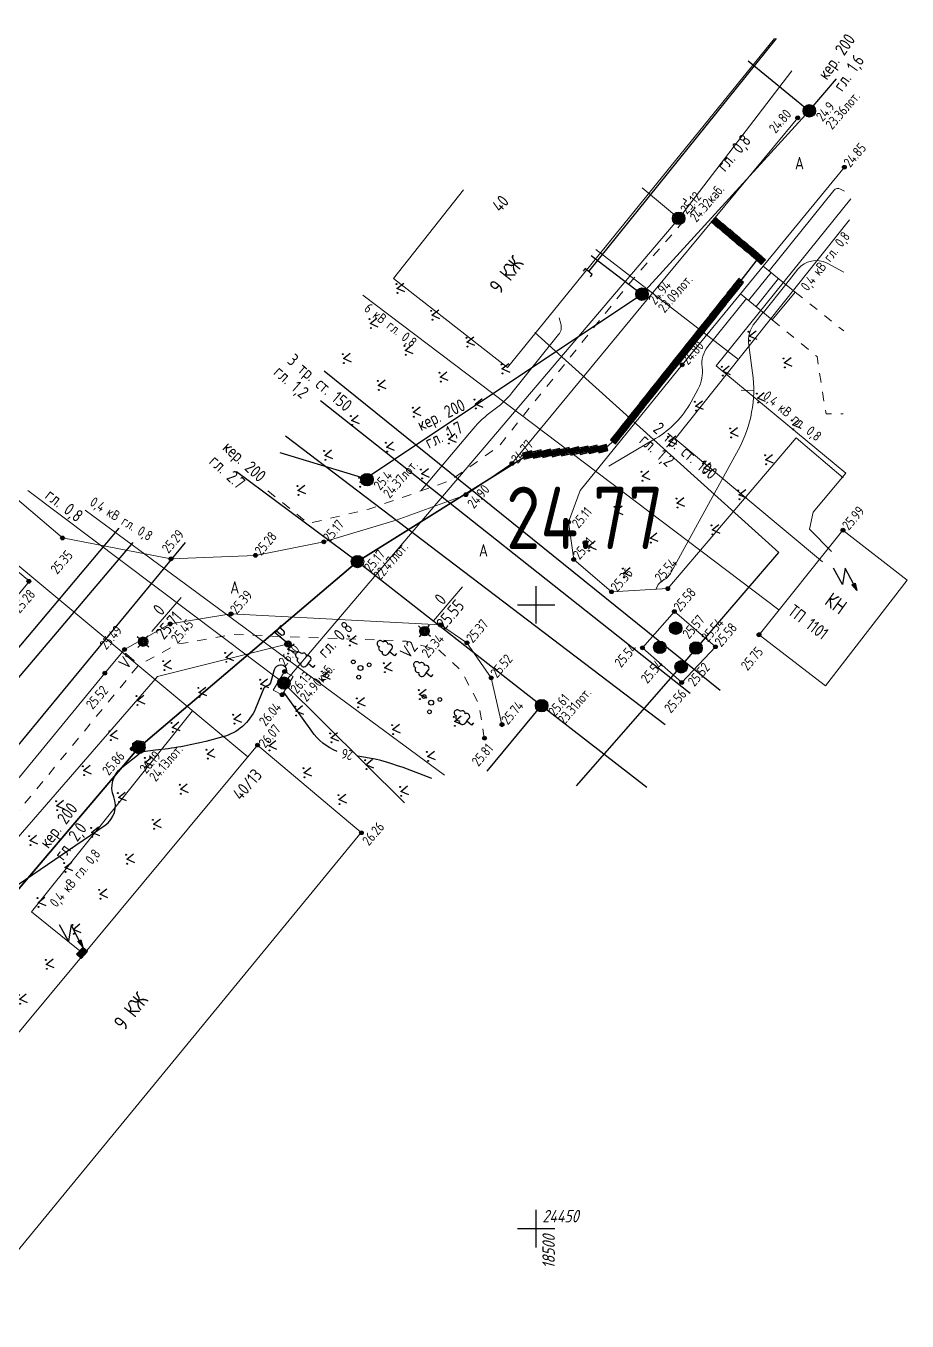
# Model space of a CAD drawing. Header units: metres. Extents: x 2491 to 4153, y 1142 to 2058.
# Drawn here: x 3051.1 to 3121.8, y 1448.8 to 1552.7 of the extents above; entities that cross this region are included whole.
import ezdxf
from ezdxf.enums import TextEntityAlignment as Align

# ---------------------------------------------------------------- set-up
doc = ezdxf.new("R2010")
doc.units = ezdxf.units.M
doc.linetypes.add('g5_01_5x1_5', pattern=[1.5, 0.75, -0.75])
for name, color, linetype, transparency in [('01_Геодезические пункты', 7, 'Continuous', 0.6), ('02_Сетка', 7, 'Continuous', 0.6), ('03_Здания и строения', 7, 'Continuous', 0.6), ('06_Инженерно-технические сооружения', 7, 'Continuous', 0.6), ('07_Объекты электропередачи', 7, 'Continuous', 0.6), ('10_Границы покрытий и угодий', 7, 'Continuous', 0.6), ('13_Растительность', 7, 'Continuous', 0.6), ('19_Горизонтали', 7, 'Continuous', 0.6), ('30_Канализация', 7, 'Continuous', 0.6), ('31_Водопровод', 7, 'Continuous', 0.6), ('32_Теплосеть', 7, 'Continuous', 0.6), ('33_Газопровод', 7, 'Continuous', 0.6), ('35_Телефон', 7, 'Continuous', 0.6), ('37_Кабель низкого напряжения', 7, 'Continuous', 0.6), ('38_Кабели высокого напряжения', 7, 'Continuous', 0.6), ('44_Крышки колодцев', 7, 'Continuous', 0.6), ('61_Отметки высоты поверхности', 7, 'Continuous', 0.6)]:
    doc.layers.add(name, color=color, linetype=linetype, transparency=transparency)
doc.layers.add('Сетка', color=7, linetype='Continuous')
doc.styles.add('LIKE11', font='GOST_0.TTF')
doc.styles.add('LIKE14', font='GOST_0.TTF')
doc.styles.add('LIKE17', font='GOST_0.TTF')
doc.styles.add('LIKE32', font='GOST_0.TTF')
doc.styles.add('LIKE36', font='GOST_0.TTF')
doc.styles.add('Line_GUGK', font='GOST_0.TTF')
doc.styles.add('pragmai.shx', font='GOST_0.TTF')
doc.styles.get("Standard").update_dxf_attribs({"font": 'GOST_0.TTF'})
doc.linetypes.add('g5_119_1', pattern='A,4,-1,[31,GUGK_2005.shx,S=0.1,R=0,X=0,Y=0],0.35,[31,GUGK_2005.shx,S=0.08,R=0,X=0,Y=0],3.3,[31,GUGK_2005.shx,S=0.08,R=180,X=0,Y=0],0.35,[31,GUGK_2005.shx,S=0.1,R=180,X=0,Y=0],-1', length=10)
doc.linetypes.add('g5_119_3', pattern='A,4,-1,[31,GUGK_2005.shx,S=0.1,R=0,X=0,Y=0],4,[31,GUGK_2005.shx,S=0.1,R=180,X=0,Y=0],-1', length=10)
doc.linetypes.add('g5_121_g', pattern='A,4,-0.4,["Г",Line_GUGK,S=1,R=0,X=0,Y=-0.5],-1.2,12', length=17.6)
doc.linetypes.add('g5_121_kl', pattern='A,4,-0.4,["Кл",Line_GUGK,S=1,R=0,X=0,Y=-0.5],-2.2,12', length=18.6)
doc.linetypes.add('g5_122_g', pattern='A,1,-1,1.5,-0.4,["Г",Line_GUGK,S=1,R=0,X=0,Y=-0.5],-1.5,1.5,-1,4,-1,4,-1,3', length=20.9)
doc.linetypes.add('g5_122_k', pattern='A,1,-1,1.5,-0.4,["К",Line_GUGK,S=1,R=0,X=0,Y=-0.5],-1.5,1.5,-1,4,-1,4,-1,3', length=20.9)
doc.linetypes.add('g5_122_kl', pattern='A,1,-1,1.5,-0.4,["Кл",Line_GUGK,S=1,R=0,X=0,Y=-0.5],-2.4,1.5,-1,4,-1,4,-1,3', length=21.8)
doc.linetypes.add('g5_122_t', pattern='A,1,-1,1.5,-0.4,["Т",Line_GUGK,S=1,R=0,X=0,Y=-0.5],-1.5,1.5,-1,4,-1,4,-1,3', length=20.9)
doc.linetypes.add('g5_122_v', pattern='A,1,-1,1.5,-0.4,["В",Line_GUGK,S=1,R=0,X=0,Y=-0.5],-1.5,1.5,-1,4,-1,4,-1,3', length=20.9)
doc.linetypes.add('g5_133_t', pattern='A,2,[27,GUGK_2005.shx,S=0.4,R=0,X=0,Y=0],2,-1,2,[27,GUGK_2005.shx,S=0.4,R=0,X=0,Y=0],2,-1,2,[27,GUGK_2005.shx,S=0.4,R=0,X=0,Y=0],2,-0.1,["V",Line_GUGK,S=1,R=0,X=0,Y=-0.5],-1', length=15.1)

# ---------------------------------------------------------------- blocks, each defined once
blk = doc.blocks.new('g5_012')
at = {"color": 92}
for points in [[(0, -1.5), (0, 1.5)], [(-1.5, 0), (1.5, 0)]]:
    blk.add_lwpolyline(points, dxfattribs=at)
blk = doc.blocks.new('g5_416')
at = {"color": 0}
blk.add_lwpolyline([(0.36, 0.6), (0, 0), (-0.36, 0.6)], dxfattribs=at)
for centre in [(-0.36, 0), (0.36, 0)]:
    blk.add_circle(centre, 0.0375, dxfattribs=at)
blk = doc.blocks.new('g5_330')
blk.add_hatch(color=0).paths.add_polyline_path([(0.15, 0, 1), (-0.15, 0, 1)])
at = {"color": 0}
blk.add_circle((0, 0), 0.15, dxfattribs=at)
blk = doc.blocks.new('g5_117kb')
h = blk.add_hatch(color=255)
h.paths.add_polyline_path([(0.04, 0.04), (0.46, 0.04, 0.367426), (0.04, 0.46)])
h.paths.add_polyline_path([(-0.04, 0.46, 0.367426), (-0.46, 0.04), (-0.04, 0.04)])
h.paths.add_polyline_path([(-0.04, -0.04), (-0.46, -0.04, 0.367426), (-0.04, -0.46)])
h.paths.add_polyline_path([(0.04, -0.46, 0.367426), (0.46, -0.04), (0.04, -0.04)])
at = {"color": 0}
for points in [[(-0.5, 0), (0.5, 0)], [(0, 0.5), (0, -0.5)]]:
    blk.add_lwpolyline(points, dxfattribs=at)
blk.add_circle((0, 0), 0.5, dxfattribs=at)
blk = doc.blocks.new('g5_128a')
h = blk.add_hatch(color=255)
h.paths.add_polyline_path([(-0.1625, 0.2125), (-0.3375, 0.2125), (-0.3375, -0.2125), (-0.1625, -0.2125)])
h.paths.add_polyline_path([(0.0875, 0.2125), (-0.0875, 0.2125), (-0.0875, -0.2125), (0.0875, -0.2125)])
h.paths.add_polyline_path([(0.3375, 0.2125), (0.1625, 0.2125), (0.1625, -0.2125), (0.3375, -0.2125)])
at = {"color": 0}
blk.add_lwpolyline([(-0.375, -0.25), (0.375, -0.25), (0.375, 0.25), (-0.375, 0.25)], close=True, dxfattribs=at)
for points in [[(-0.125, -0.25), (-0.125, 0.25)], [(0.125, -0.25), (0.125, 0.25)]]:
    blk.add_lwpolyline(points, dxfattribs=at)
blk = doc.blocks.new('g5_117sv')
h = blk.add_hatch(color=255)
h.paths.add_polyline_path([(-0.04, 0.46, 0.390634), (-0.46, 0, 0.11106), (-0.42, -0.2), (-0.04, 0.02)])
h.paths.add_polyline_path([(0.04, 0.02), (0.42, -0.2, 0.11106), (0.46, 0, 0.390634), (0.04, 0.46)])
h.paths.add_polyline_path([(-0.38, -0.26, 0.524447), (0.38, -0.26), (0, -0.04)])
at = {"color": 0}
for points in [[(0, 0.5), (0, 0)], [(0, 0), (-0.43, -0.25)], [(0.43, -0.25), (0, 0)]]:
    blk.add_lwpolyline(points, dxfattribs=at)
blk.add_circle((0, 0), 0.5, dxfattribs=at)
blk = doc.blocks.new('g5_121_7a')
at = {"color": 0, "lineweight": 30}
blk.add_lwpolyline([(0.25, 0.375), (0, 0.375), (0, -0.375), (0.25, -0.375)], dxfattribs=at)
blk = doc.blocks.new('g5_117t')
h = blk.add_hatch(color=255)
h.paths.add_polyline_path([(-0.04, -0.04), (-0.46, -0.04, 0.367426), (-0.04, -0.46)])
h.paths.add_polyline_path([(0.04, -0.46, 0.367426), (0.46, -0.04), (0.04, -0.04)])
h.paths.add_polyline_path([(0.46, 0.04, 0.921954), (-0.46, 0.04)])
at = {"color": 0}
for points in [[(-0.5, 0), (0.5, 0)], [(0, -0.5), (0, 0)]]:
    blk.add_lwpolyline(points, dxfattribs=at)
blk.add_circle((0, 0), 0.5, dxfattribs=at)
blk = doc.blocks.new('g5_112')
blk.add_hatch(color=0).paths.add_polyline_path([(0, 0), (0.08, 0.61), (0.36, 0.5)])
at = {"color": 0}
blk.add_lwpolyline([(0.22, 0.56), (0.75, 1.88), (-0.38, 1.2), (0.15, 2.6)], dxfattribs=at)
blk.add_lwpolyline([(0, 0), (0.08, 0.61), (0.36, 0.5)], close=True, dxfattribs=at)
blk = doc.blocks.new('g5_110_1c')
h = blk.add_hatch(color=255)
edge = h.paths.add_edge_path()
edge.add_arc((0, 0), 0.212, 0, 360)
edge = h.paths.add_edge_path(flags=16)
edge.add_arc((0, 0), 0.0975, 0, 360)
h = blk.add_hatch(color=0)
edge = h.paths.add_edge_path()
edge.add_arc((0, 0), 0.06, 0, 360)
at = {"color": 0}
for p, q in [((0, 0.25), (0, 1.5)), ((0, 1.38), (0.75, 1.38))]:
    blk.add_line(p, q, dxfattribs=at)
blk.add_lwpolyline([(0.2, 1.38), (0.2, 0.93, 1.040016), (0.55, 0.93), (0.55, 1.38)], format="xyb", dxfattribs=at)
for radius in [0.25, 0.06]:
    blk.add_circle((0, 0), radius, dxfattribs=at)
blk = doc.blocks.new('g5_005_1')
h = blk.add_hatch(color=255)
edge = h.paths.add_edge_path()
edge.add_arc((0, 0), 0.338, 0, 360)
edge = h.paths.add_edge_path(flags=16)
edge.add_arc((0, 0), 0.1, 0, 360)
at = {"color": 0}
for p, q in [((-0.625, 0), (-0.375, 0)), ((0, 0.625), (0, 0.375)), ((0.375, 0), (0.625, 0)), ((0, -0.375), (0, -0.625))]:
    blk.add_line(p, q, dxfattribs=at)
for radius in [0.375, 0.0625]:
    blk.add_circle((0, 0), radius, dxfattribs=at)
blk = doc.blocks.new('g5_394')
at = {"color": 0}
for centre, radius in [((0, 0), 0.2), ((0, 0.75), 0.15), ((-0.65, -0.37), 0.15), ((0.65, -0.37), 0.15)]:
    blk.add_circle(centre, radius, dxfattribs=at)
blk = doc.blocks.new('g5_367_1')
at = {"color": 0}
for points in [[(0, 0.5), (-0.26, 0.5)], [(0, 0.5), (0.26, 0.5)], [(0, 0), (0, 0.5)], [(0.25, 0), (0, 0)]]:
    blk.add_lwpolyline(points, dxfattribs=at)
for centre, start, end in [((-0.2, 1.16), 97.9406, 227.8197), ((0, 1.5), 90, 202.242), ((0, 1.5), 337.758, 90), ((0.2, 1.16), 312.1803, 82.0594), ((-0.26, 0.75), 115.6346, 270), ((0.26, 0.75), 270, 64.3654)]:
    blk.add_arc(centre, 0.25, start, end, dxfattribs=at)
blk = doc.blocks.new('g5_117kl')
h = blk.add_hatch(color=255)
h.paths.add_polyline_path([(0.42, 0.2, 0.633652), (-0.42, 0.2)])
h.paths.add_polyline_path([(-0.45, 0.12, 0.067116), (-0.46, 0, 0.067116), (-0.45, -0.12), (0.45, -0.12, 0.067116), (0.46, 0, 0.067116), (0.45, 0.12)])
h.paths.add_polyline_path([(-0.42, -0.2, 0.633652), (0.42, -0.2)])
at = {"color": 0}
for p, q in [((-0.47, 0.16), (0.47, 0.16)), ((-0.47, -0.16), (0.47, -0.16))]:
    blk.add_line(p, q, dxfattribs=at)
blk.add_circle((0, 0), 0.5, dxfattribs=at)
blk = doc.blocks.new('g5_113a')
blk.add_hatch(color=0).paths.add_polyline_path([(-0.375, 0), (0.375, 0), (0.375, 0.5), (-0.375, 0.5)])
at = {"color": 0}
blk.add_lwpolyline([(-0.375, 0), (0.375, 0), (0.375, 0.5), (-0.375, 0.5)], close=True, dxfattribs=at)
blk = doc.blocks.new('g_scratch')
at = {"color": 0, "linetype": 'ByBlock', "lineweight": 15}
blk.add_line((0, 0), (1, 0), dxfattribs=at)

msp = doc.modelspace()

# ---------------------------------------------------------------- linework, layer by layer
at = {"elevation": 24.73}
msp.add_lwpolyline([(3091.04, 1518.07), (3077.7, 1509.73), (3060.17, 1494.83), (3036.99, 1467.57), (3019.72, 1465.75), (3001.28, 1442.96), (2988.35, 1436.73), (2970.24, 1413.92), (2952.12, 1391.1), (2949.95, 1381.6)], dxfattribs=at)
at = {"layer": '01_Геодезические пункты', "color": 7, "lineweight": 20, "flags": 128}
for points in [[(3086.11, 1507.7), (3083.79, 1504.99)], [(3063.56, 1506.86), (3061.22, 1504.13)]]:
    msp.add_lwpolyline(points, dxfattribs=at)
at = {"layer": '03_Здания и строения', "color": 7, "linetype": 'Continuous', "lineweight": 20, "flags": 128}
for points in [[(3111.13, 1551.67), (3089.73, 1525.29), (3080.58, 1532.42), (3086.21, 1539.52)], [(3033.39, 1495.2), (3047.11, 1511.69), (3051.41, 1508.15), (3037.73, 1491.74), (3033.39, 1495.2)], [(3109.9, 1503.87), (3115.22, 1499.78), (3121.77, 1508.25), (3116.63, 1512.25), (3109.9, 1503.87)], [(3069.69, 1495.02), (3036.34, 1454.93), (3031.91, 1458.68), (3000.33, 1421.12), (2995.66, 1425.03), (2968.56, 1392.77), (2977.55, 1385.27), (3004.18, 1417.11), (3008.58, 1413.48), (3041.13, 1452.41), (3045.68, 1448.7), (3078, 1488), (3069.69, 1495.02)]]:
    msp.add_lwpolyline(points, dxfattribs=at)
at = {"layer": '06_Инженерно-технические сооружения', "color": 7, "linetype": 'Continuous', "lineweight": 20, "flags": 128}
for points in [[(3110.24, 1533.42), (3112.79, 1531.33), (3110.96, 1529.11), (3108.42, 1531.2), (3110.24, 1533.42)], [(3109.06, 1530.67), (3110.86, 1532.91)], [(3109.66, 1530.18), (3111.46, 1532.42)], [(3110.25, 1529.7), (3112.05, 1531.93)], [(3100.55, 1502.81), (3103.11, 1505.72), (3106.41, 1502.9), (3103.7, 1500.03), (3100.55, 1502.81)], [(3070.94, 1499.43), (3071.86, 1500.92), (3072.54, 1500.52), (3071.66, 1499.06), (3070.94, 1499.43)], [(3060.03, 1495.4), (3059.67, 1495.16), (3059.65, 1494.72), (3059.87, 1494.44), (3060.29, 1494.4), (3060.66, 1494.68), (3060.67, 1495.09), (3060.51, 1495.3), (3060.03, 1495.4)]]:
    msp.add_lwpolyline(points, dxfattribs=at)
at = {"layer": '10_Границы покрытий и угодий', "color": 7, "linetype": 'Continuous', "lineweight": 20, "flags": 128}
for points in [[(3047.11, 1511.69), (3049.87, 1515.18), (3054.05, 1511.63), (3062.75, 1509.95), (3069.53, 1510.23), (3075, 1511.31), (3080.8, 1513.04), (3086.39, 1515.09), (3090.09, 1517.59), (3101.3, 1531.19), (3113, 1545.3)], [(3116.74, 1541.34), (3110.24, 1533.42), (3108.42, 1531.2), (3103.74, 1525.5), (3095.55, 1515.42), (3094.62, 1512.9), (3095.04, 1509.9), (3098.07, 1507.31), (3102.58, 1507.56)], [(3102.58, 1507.56), (3112.88, 1519.64), (3116.64, 1516.43)], [(3089.29, 1496.66), (3088.42, 1500.41), (3086.48, 1503.22), (3084.35, 1504.65), (3067.56, 1505.53), (3062.68, 1504.73), (3059.02, 1502.68), (3057.44, 1500.79), (3042.98, 1483.2), (3032.87, 1470.86), (3023.4, 1459.44), (3003.37, 1435.03)]]:
    msp.add_lwpolyline(points, dxfattribs=at)
at = {"layer": '10_Границы покрытий и угодий', "color": 7, "linetype": 'g5_01_5x1_5', "lineweight": 20, "flags": 128}
for points in [[(3070.51, 1515.4), (3073.78, 1512.78), (3078.62, 1513.93), (3085.16, 1516.23), (3089.04, 1518.97), (3099.4, 1531.91), (3104.78, 1538.09), (3103.82, 1538.84)], [(3112.79, 1531.33), (3116.69, 1528.22)], [(3110.96, 1529.11), (3114.55, 1526.16), (3115.27, 1521.56), (3116.64, 1521.56)], [(3087.87, 1495.57), (3087.45, 1498.24), (3086.03, 1500.97), (3084.26, 1502.62), (3081.62, 1503.35), (3067.74, 1503.88), (3063.28, 1503.11), (3060.18, 1501.45), (3044.21, 1482.07), (3034.24, 1469.58), (3023.78, 1456.76), (3027.6, 1453.55)]]:
    msp.add_lwpolyline(points, dxfattribs=at)
at = {"layer": '19_Горизонтали', "color": 32, "linetype": 'Continuous', "lineweight": 20, "flags": 128}
for points, elevation in [([(3116.74, 1539.43), (3116.43, 1539.59, 0.356841), (3115.9, 1539.48), (3110.7, 1533.04)], 25), ([(3116.71, 1532.94), (3115.35, 1533.65, 0.356842), (3113.02, 1533.16), (3112.04, 1531.94)], 25.5), ([(3097.86, 1517.37), (3101.61, 1519.59, 0.134577), (3104.45, 1522.53), (3105.02, 1523.58, 0.160802), (3105.34, 1525.31), (3105.34, 1525.31, -0.206699), (3105.8, 1526.96), (3108.9, 1530.81)], 25), ([(3093.88, 1529.28), (3094.01, 1528.8, -0.241152), (3093.83, 1527.92), (3090.09, 1523.26, -0.070126), (3088.54, 1521.81), (3088.54, 1521.81, 0.064104), (3086.97, 1520.36), (3082.77, 1515.39)], 25), ([(3101.62, 1507.51), (3101.75, 1507.77, -0.147667), (3102.13, 1508.18), (3102.26, 1508.26, 0.134576), (3102.86, 1508.88), (3108.25, 1518.72, 0.160804), (3109.38, 1524.85), (3109.07, 1527.07, -0.206702), (3109.58, 1528.9), (3110.23, 1529.71)], 25.5)]:
    msp.add_lwpolyline(points, format="xyb", dxfattribs=dict(at, elevation=elevation))
at = {"layer": '19_Горизонтали', "color": 32, "linetype": 'Continuous', "lineweight": 30, "elevation": 26, "flags": 128}
for points in [[(3072.07, 1500.81), (3072, 1501.11, 0.328204), (3071.62, 1501.42), (3071.53, 1501.42, 0.351), (3071.02, 1501.06), (3070.72, 1500, -0.290534), (3070.47, 1499.78), (3070.47, 1499.78, 0.258172), (3070.2, 1499.57), (3069.53, 1497.96, -0.233016), (3066.9, 1495.68), (3065.55, 1495.32, -0.022718), (3063.54, 1494.89), (3063.54, 1494.89, -0.012958), (3061.51, 1494.6), (3060.48, 1494.48)], [(3076.07, 1494.5, -0.141357), (3074.03, 1496.13), (3071.79, 1499.26)], [(3041.52, 1478.69), (3042.42, 1478.83, 0.111433), (3044.07, 1479.48), (3057.47, 1488.59, 0.351995), (3058.16, 1490.87), (3058.16, 1490.87, -0.332637), (3058.8, 1493.22), (3060.2, 1494.33)], [(3083.66, 1492.34), (3081.36, 1493.21, 0.055841), (3077.72, 1494.13, 0.055841)]]:
    msp.add_lwpolyline(points, format="xyb", dxfattribs=at)
at = {"layer": '30_Канализация', "color": 12, "linetype": 'g5_122_k', "lineweight": 30, "flags": 128}
for points in [[(3109.02, 1549.87), (3113.93, 1545.86), (3116.11, 1548.42)], [(3096.43, 1534.27), (3100.51, 1531.17), (3113.93, 1545.86)], [(3071.48, 1518.48), (3078.34, 1516.4), (3100.51, 1531.17)], [(3068, 1516.95), (3077.7, 1509.73), (3092.47, 1498.18)], [(3088.09, 1492.92), (3092.47, 1498.18), (3100.9, 1491.66)]]:
    msp.add_lwpolyline(points, dxfattribs=at)
at = {"layer": '30_Канализация', "color": 42, "linetype": 'g5_121_kl', "lineweight": 30, "elevation": 24.79, "flags": 128}
msp.add_lwpolyline([(3108.47, 1532.25), (3109.85, 1534.04)], dxfattribs=at)
at = {"layer": '30_Канализация', "color": 42, "linetype": 'g5_121_kl', "lineweight": 30, "flags": 128}
for points in [[(3097.61, 1518.84), (3098.36, 1519.51)], [(3077.7, 1509.73), (3091.37, 1518.28)]]:
    msp.add_lwpolyline(points, dxfattribs=at)
at = {"layer": '30_Канализация', "color": 42, "linetype": 'g5_122_kl', "lineweight": 30, "flags": 128}
msp.add_lwpolyline([(2952.1, 1391.03), (2988.35, 1436.73), (3001.28, 1442.96), (3023.63, 1470.58), (3032.86, 1462.71), (3060.17, 1494.83), (3077.7, 1509.73)], dxfattribs=at)
at = {"layer": '31_Водопровод', "color": 94, "linetype": 'g5_122_v', "lineweight": 30, "flags": 128}
for points in [[(2933.48, 1544.48), (3017.08, 1474.92), (3029.13, 1477.4), (3058.6, 1512.4)], [(3075.04, 1525.01), (3106.77, 1499.42)], [(3071.92, 1519.82), (3102.36, 1496.66)], [(3027.28, 1472.99), (3059.71, 1511.25)]]:
    msp.add_lwpolyline(points, dxfattribs=at)
at = {"layer": '32_Теплосеть', "color": 5, "linetype": 'g5_122_t', "lineweight": 30, "flags": 128}
for points in [[(3091.91, 1528.1), (3111.49, 1510.45)], [(3074.75, 1522.63), (3104.39, 1499.17)], [(3095.27, 1491.75), (3102.84, 1500.39), (3111.49, 1510.45)]]:
    msp.add_lwpolyline(points, dxfattribs=at)
at = {"layer": '33_Газопровод', "color": 132, "linetype": 'g5_121_g', "lineweight": 30, "flags": 128}
msp.add_lwpolyline([(3096.24, 1532.98), (3111.29, 1551.65)], dxfattribs=at)
at = {"layer": '33_Газопровод', "color": 132, "linetype": 'g5_122_g', "lineweight": 30, "flags": 128}
msp.add_lwpolyline([(2968.59, 1408.41), (2989.33, 1433.71), (3001.13, 1437.83), (3032.91, 1473.7), (3063.92, 1511.25)], dxfattribs=at)
at = {"layer": '35_Телефон', "color": 6, "linetype": 'g5_133_t', "lineweight": 20, "flags": 128}
for points in [[(3112.53, 1549.06), (3103.46, 1537.24), (3100.52, 1539.69)], [(3103.46, 1537.24), (3071.8, 1499.99), (3051.26, 1515.42)], [(3071.8, 1499.99), (3081.48, 1490.39)]]:
    msp.add_lwpolyline(points, dxfattribs=at)
at = {"layer": '37_Кабель низкого напряжения', "color": 1, "linetype": 'g5_119_3', "lineweight": 20, "flags": 128}
for points in [[(2934.49, 1564.77), (2955.59, 1546.04), (2978.37, 1525.63), (3012.93, 1496.6), (3041.58, 1477.38), (3061.66, 1500.53), (3072.14, 1503.13)], [(3117.25, 1538.82), (3106.46, 1525.41), (3116.87, 1516.81), (3114.24, 1513.68), (3113.95, 1512.33), (3115.72, 1510.55)], [(3114.99, 1509.72), (3103.17, 1519.56), (3117.16, 1537.13)], [(3108.25, 1525.93), (3096.81, 1534.75)], [(3084.67, 1492.61), (3055.88, 1513.86)], [(3045.62, 1513.44), (3068.9, 1494.08)], [(3055.43, 1478.53), (3051.56, 1481.65), (3064.48, 1497.76)]]:
    msp.add_lwpolyline(points, dxfattribs=at)
at = {"layer": '38_Кабели высокого напряжения', "color": 1, "linetype": 'g5_119_1', "lineweight": 20, "flags": 128}
msp.add_lwpolyline([(3111.49, 1505.85), (3078.13, 1531.09)], dxfattribs=at)

# ---------------------------------------------------------------- block references
at = {"layer": '01_Геодезические пункты', "color": 7, "linetype": 'Continuous', "lineweight": 20, "rotation": 49.42757553168038}
for p in [(3083.08, 1504.16, 25.55), (3060.51, 1503.31, 25.71)]:
    msp.add_blockref('g5_005_1', p, dxfattribs=at)
at = {"layer": '02_Сетка', "color": 92, "linetype": 'Continuous', "lineweight": 15, "ltscale": 0.5}
for p in [(3092.03, 1506.26), (3092.03, 1456.26)]:
    msp.add_blockref('g5_012', p, dxfattribs=at)
at = {"layer": '06_Инженерно-технические сооружения', "color": 7, "linetype": 'Continuous', "lineweight": 20}
for p, rotation in [((3106.51, 1536.9, 24.73), 137.8972527777778), ((3107.09, 1536.42, 24.73), 137.8972527777778), ((3107.66, 1535.93, 24.73), 137.8972527777778), ((3108.23, 1535.45, 24.75), 137.8972527777778), ((3108.81, 1534.97, 24.75), 137.8972527777778), ((3109.39, 1534.48, 24.77), 137.8972527777778), ((3109.97, 1533.98, 24.77), 137.8972532126398), ((3108.23, 1531.96, 24.79), 230.9635388888889), ((3107.76, 1531.37, 24.78), 230.9635388888889), ((3106.83, 1530.2, 24.75), 230.9635388888889), ((3107.29, 1530.78, 24.75), 230.9635388888889), ((3105.9, 1529.03, 24.76), 230.9635388888889), ((3106.36, 1529.62, 24.77), 230.9635388888889), ((3104.96, 1527.85, 24.77), 230.9635388888889), ((3105.43, 1528.44, 24.77), 230.9635388888889), ((3104.49, 1527.27, 24.77), 230.9635388888889), ((3103.56, 1526.09, 24.77), 230.9635388888889), ((3104.02, 1526.68, 24.77), 230.9635388888889), ((3102.62, 1524.91, 24.77), 230.9635388888889), ((3103.09, 1525.5, 24.77), 230.9635388888889), ((3101.68, 1523.74, 24.76), 230.9635388888889), ((3102.15, 1524.33, 24.77), 230.9635388888889), ((3101.22, 1523.15, 24.73), 230.9635388888889), ((3100.29, 1521.98, 24.75), 230.9635388888889), ((3100.75, 1522.57, 24.75), 230.9635388888889), ((3099.36, 1520.8, 24.75), 230.9635388888889), ((3099.82, 1521.39, 24.77), 230.9635388888889), ((3098.42, 1519.63, 24.74), 230.9635389504776), ((3098.89, 1520.21, 24.75), 230.9635388888889), ((3095.12, 1518.6, 24.75), 14.13383888888889), ((3095.87, 1518.66, 24.72), 14.13383888888889), ((3096.61, 1518.72, 24.72), 14.13383888888889), ((3097.36, 1518.78, 24.76), 14.13383888888889), ((3091.37, 1518.28, 24.73), 14.1338377312996), ((3092.12, 1518.34, 24.73), 14.13383888888889), ((3092.87, 1518.41, 24.74), 14.13383888888889), ((3093.62, 1518.47, 24.74), 14.13383888888889), ((3094.37, 1518.53, 24.73), 14.13383888888889)]:
    msp.add_blockref('g5_128a', p, dxfattribs=dict(at, rotation=rotation))
at = {"layer": '07_Объекты электропередачи', "color": 7, "linetype": 'Continuous', "lineweight": 20}
for name, p, rotation in [('g5_112', (3117.75, 1507.41), 49.46868666766576), ('g5_110_1c', (3072.14, 1503.13, 25.66), 49.42757553168038), ('g5_112', (3055.68, 1478.82), 49.46868666766576), ('g5_113a', (3055.43, 1478.53), 227.2329347764352)]:
    msp.add_blockref(name, p, dxfattribs=dict(at, rotation=rotation))
at = {"layer": '13_Растительность', "color": 92, "linetype": 'Continuous', "lineweight": 20, "ltscale": 0.5, "rotation": 277.5631784342272}
for p in [(3080.87, 1531.62), (3078.72, 1528.81), (3083.67, 1529.47), (3109.11, 1527.8), (3086.48, 1527.32), (3076.57, 1526), (3081.52, 1526.66), (3089.29, 1525.17), (3106.96, 1524.99), (3111.92, 1525.65), (3079.37, 1523.85), (3084.33, 1524.51), (3109.77, 1522.84), (3082.18, 1521.7), (3087.14, 1522.36), (3104.81, 1522.19), (3077.22, 1521.04), (3112.58, 1520.69), (3084.99, 1519.55), (3107.62, 1520.04), (3080.03, 1518.9), (3102.67, 1519.38), (3075.08, 1518.24), (3110.43, 1517.89), (3082.84, 1516.75), (3100.52, 1516.57), (3105.47, 1517.23), (3072.93, 1515.43), (3077.88, 1516.09), (3103.32, 1514.42), (3108.28, 1515.08), (3098.37, 1513.76), (3106.13, 1512.27), (3101.17, 1511.61), (3096.22, 1510.96), (3099.03, 1508.81), (3077.05, 1503.37), (3067.14, 1502.05), (3072.09, 1502.71), (3062.18, 1501.39), (3079.86, 1501.22), (3069.94, 1499.9), (3074.9, 1500.56), (3064.99, 1499.24), (3082.66, 1499.07), (3060.03, 1498.59), (3072.75, 1497.75), (3077.71, 1498.41), (3067.79, 1497.1), (3085.47, 1496.92), (3057.88, 1495.78), (3062.84, 1496.44), (3075.56, 1495.6), (3080.52, 1496.26), (3070.6, 1494.95), (3060.69, 1493.63), (3065.65, 1494.29), (3083.32, 1494.11), (3055.73, 1492.97), (3073.41, 1492.8), (3078.37, 1493.45), (3063.5, 1491.48), (3058.54, 1490.82), (3076.22, 1490.65), (3081.17, 1491.31), (3053.58, 1490.16), (3061.35, 1488.67), (3051.43, 1487.36), (3056.39, 1488.02), (3054.24, 1485.21), (3059.2, 1485.87), (3052.09, 1482.4), (3057.05, 1483.06), (3054.9, 1480.25), (3052.75, 1477.44), (3050.6, 1474.64)]:
    msp.add_blockref('g5_416', p, dxfattribs=at)
at = {"layer": '13_Растительность', "color": 92, "linetype": 'Continuous', "lineweight": 20, "rotation": 49.46868666766576}
for name, p in [('g5_367_1', (3080.66, 1502.18)), ('g5_367_1', (3074.13, 1501.24)), ('g5_394', (3077.94, 1501.2)), ('g5_367_1', (3083.59, 1500.48)), ('g5_394', (3083.61, 1498.42)), ('g5_367_1', (3086.85, 1496.62))]:
    msp.add_blockref(name, p, dxfattribs=at)
at = {"layer": '19_Горизонтали', "color": 32, "linetype": 'Continuous', "lineweight": -3, "rotation": 178.6920101225205}
msp.add_blockref('g_scratch', (3109.47, 1523.45, 25.5), dxfattribs=at)
at = {"layer": '33_Газопровод', "color": 7, "linetype": 'Continuous', "lineweight": 20, "rotation": 231.1354320039291}
msp.add_blockref('g5_121_7a', (3096.24, 1532.98), dxfattribs=at)
at = {"layer": '44_Крышки колодцев', "color": 7, "linetype": 'Continuous', "lineweight": 20}
for name, p, rotation in [('g5_117kb', (3113.93, 1545.86, 24.9), 49.42757553168038), ('g5_117sv', (3103.46, 1537.24, 25.12), 49.46868666766576), ('g5_117kb', (3100.51, 1531.17, 24.94), 49.42757553168038), ('g5_117kb', (3078.47, 1516.3, 25.4), 49.46868666766576), ('g5_117kb', (3077.7, 1509.73, 25.17), 49.42757553168038), ('g5_117t', (3103.22, 1504.39, 25.57), 49.42757553168038), ('g5_117t', (3101.94, 1502.86, 25.54), 49.42757553168038), ('g5_117t', (3104.84, 1502.8, 25.54), 49.42757553168038), ('g5_117t', (3103.66, 1501.29, 25.52), 49.42757553168038), ('g5_117sv', (3071.8, 1499.99, 26.13), 49.42757553168038), ('g5_117kb', (3092.47, 1498.18, 25.61), 49.42757553168038), ('g5_117kl', (3060.17, 1494.83, 26.19), 49.42757553168038)]:
    msp.add_blockref(name, p, dxfattribs=dict(at, rotation=rotation))
at = {"layer": '61_Отметки высоты поверхности', "color": 7, "linetype": 'Continuous', "lineweight": 20}
for p, rotation in [((3113, 1545.3, 24.8), 49.42757553168038), ((3116.74, 1541.34, 24.85), 49.42757553168038), ((3103.74, 1525.5, 24.8), 49.42757553168038), ((3090.09, 1517.59, 24.77), 49.42757553168038), ((3086.39, 1515.09, 24.9), 49.42757553168038), ((3094.62, 1512.9, 25.11), 49.42757553168038), ((3054.05, 1511.62), 320.1837874390728), ((3116.63, 1512.25, 25.99), 49.42757553168038), ((3075, 1511.31, 25.17), 49.42757553168038), ((3062.75, 1509.95, 25.29), 49.42757553168038), ((3069.53, 1510.23, 25.29), 49.42757553168038), ((3095.04, 1509.9, 25.21), 49.42757553168038), ((3051.35, 1508.15), 320.1837874390728), ((3098.07, 1507.31, 25.36), 49.42757553168038), ((3102.58, 1507.56, 25.54), 49.42757553168038), ((3067.56, 1505.53, 25.39), 49.42757553168038), ((3103.11, 1505.72, 25.58), 49.42757553168038), ((3062.68, 1504.73, 25.45), 49.42757553168038), ((3084.35, 1504.65, 25.34), 49.42757553168038), ((3086.48, 1503.22, 25.37), 49.42757553168038), ((3109.9, 1503.87, 25.75), 49.42757553168038), ((3059.02, 1502.68, 25.49), 49.42757553168038), ((3100.55, 1502.81, 25.54), 49.42757553168038), ((3106.41, 1502.9, 25.58), 49.42757553168038), ((3057.44, 1500.79, 25.52), 49.42757553168038), ((3071.86, 1500.92, 26.09), 49.42757553168038), ((3088.42, 1500.41, 25.52), 49.42757553168038), ((3103.7, 1500.03, 25.57), 49.42757553168038), ((3071.66, 1499.06, 26.04), 49.42757553168038), ((3089.29, 1496.66, 25.74), 49.42757553168038), ((3069.69, 1495.02, 26.07), 49.42757553168038), ((3087.89, 1495.58), 320.1837874390728), ((3059.65, 1494.72, 26.16), 49.42757553168038), ((3078.02, 1487.99), 320.1837874390728)]:
    msp.add_blockref('g5_330', p, dxfattribs=dict(at, rotation=rotation))

# ---------------------------------------------------------------- texts
at = {"color": 7, "linetype": 'Continuous', "lineweight": 15, "ltscale": 0.5, "style": 'LIKE11'}
for s, rotation, p in [('23.36лот.', 49.4276, (3115.76, 1544.3)), ('24.9', 49.4276, (3115, 1544.95)), ('24.32каб.', 49.4687, (3104.88, 1536.87)), ('25.12', 49.4687, (3104.12, 1537.52)), ('23.09лот.', 49.4276, (3102.33, 1529.61)), ('24.94', 49.4276, (3101.57, 1530.26)), ('25.4', 49.4687, (3079.53, 1515.39)), ('24.37лот.', 49.4687, (3080.29, 1514.74)), ('25.17', 49.4276, (3078.76, 1508.82)), ('22.47лот.', 49.4276, (3079.52, 1508.17)), ('25.57', 49.4276, (3104.29, 1503.48)), ('25.54', 49.4276, (3105.8, 1503.22)), ('24.90каб.', 49.4276, (3073.62, 1498.43)), ('25.54', 49.4276, (3100.95, 1499.89)), ('25.52', 49.4276, (3104.72, 1499.66)), ('26.13', 49.4276, (3072.86, 1499.08)), ('23.31лот.', 49.4276, (3094.3, 1496.61)), ('25.61', 49.4276, (3093.54, 1497.26)), ('26.19', 49.4276, (3060.77, 1492.68)), ('24.13лот.', 49.4276, (3061.53, 1492.03))]:
    msp.add_text(s, height=0.8, rotation=rotation, dxfattribs=at).set_placement(p)
at = {"color": 6, "linetype": 'ByBlock', "lineweight": 60, "insert": (3089.62, 1515.73), "char_height": 5, "attachment_point": 1}
msp.add_mtext_dynamic_manual_height_columns('24.77', width=22.4107, gutter_width=12.5, heights=[0], dxfattribs=at)
at = {"layer": '01_Геодезические пункты', "color": 7, "linetype": 'Continuous', "lineweight": 20, "ltscale": 0.5, "style": 'LIKE36'}
for s, p in [('0', (3084.55, 1506.18)), ('25.55', (3084.69, 1504.2)), ('0', (3061.98, 1505.33)), ('25.71', (3062.18, 1503.41)), ('V2', (3081.78, 1501.87)), ('V1', (3059.21, 1501.01))]:
    msp.add_text(s, height=1, rotation=49.4276, dxfattribs=at).set_placement(p)
at = {"layer": '03_Здания и строения', "color": 7, "linetype": 'Continuous', "lineweight": 15}
for s, height, rotation, style, p in [('40', 1, 49.1051, 'LIKE36', (3089.16, 1537.67)), ('9 КЖ', 1.2, 51.6682, 'LIKE14', (3089.12, 1531.1)), ('КН', 1.2, 324.1028, 'LIKE14', (3115.07, 1506.36)), ('ТП 1101', 1, 322.5256, 'LIKE11', (3112.14, 1505.56)), ('40/13', 1, 49.1051, 'LIKE36', (3068.36, 1490.52)), ('9 КЖ', 1.2, 51.6682, 'LIKE14', (3059.01, 1472.07))]:
    msp.add_text(s, height=height, rotation=rotation, dxfattribs=dict(at, style=style)).set_placement(p)
at = {"layer": '10_Границы покрытий и угодий', "color": 7, "linetype": 'Continuous', "lineweight": 15, "style": 'LIKE11'}
for p in [(3112.78, 1541.17), (3087.44, 1510.13), (3067.5, 1507.16)]:
    msp.add_text('А', height=1, dxfattribs=at).set_placement(p)
at = {"layer": '19_Горизонтали', "color": 32, "linetype": 'Continuous', "lineweight": 15, "style": 'pragmai.shx'}
msp.add_text('26', height=0.8, rotation=166.2599, dxfattribs=at).set_placement((3076.88, 1494.26, 26), align=Align.MIDDLE_CENTER)
at = {"layer": '30_Канализация', "color": 12, "linetype": 'Continuous', "lineweight": 15, "style": 'LIKE32'}
for s, rotation, p in [('кер. 200', 54.771, (3115.34, 1548.27)), ('гл. 1,6', 54.771, (3116.57, 1547.33)), ('кер. 200', 25.677, (3082.8, 1520.17)), ('гл. 1,7', 25.677, (3083.42, 1518.76)), ('кер. 200', 317.7132, (3066.81, 1518.75)), ('гл. 2.7', 317.7132, (3065.73, 1517.65))]:
    msp.add_text(s, height=1, rotation=rotation, dxfattribs=at).set_placement(p)
at = {"layer": '30_Канализация', "color": 42, "linetype": 'Continuous', "lineweight": 15, "style": 'LIKE32'}
for s, p in [('кер. 200', (3052.91, 1486.67)), ('гл. 2,0', (3054.11, 1485.7))]:
    msp.add_text(s, height=1, rotation=53.3085, dxfattribs=at).set_placement(p)
at = {"layer": '32_Теплосеть', "color": 5, "linetype": 'Continuous', "lineweight": 15, "style": 'LIKE32'}
for s, rotation, p in [('3 тр. ст. 150', 319.6517, (3072, 1525.71)), ('гл. 1,2', 318.5764, (3070.9, 1524.79)), ('2 тр. ст. 100', 319.6517, (3101.32, 1520.23)), ('гл. 1,2', 318.5764, (3100.22, 1519.32))]:
    msp.add_text(s, height=1, rotation=rotation, dxfattribs=at).set_placement(p)
at = {"layer": '35_Телефон', "color": 6, "linetype": 'Continuous', "lineweight": 15, "style": 'LIKE32'}
for rotation, p in [(49.606, (3107.17, 1540.91)), (322.3629, (3052.57, 1514.86)), (46.8832, (3075.13, 1501.93))]:
    msp.add_text('гл. 0,8', height=1, rotation=rotation, dxfattribs=at).set_placement(p)
at = {"layer": '37_Кабель низкого напряжения', "color": 1, "linetype": 'Continuous', "lineweight": 15, "style": 'LIKE32'}
for rotation, p in [(52.0857, (3113.8, 1531.35)), (320.9257, (3110.15, 1522.86)), (328.5205, (3056.18, 1514.28)), (50.2812, (3053.57, 1481.95))]:
    msp.add_text('0,4 кВ гл. 0,8', height=0.8, rotation=rotation, dxfattribs=at).set_placement(p)
at = {"layer": '38_Кабели высокого напряжения', "color": 1, "linetype": 'Continuous', "lineweight": 15, "style": 'LIKE32'}
msp.add_text('6 кВ гл. 0,8', height=0.8, rotation=322.1613, dxfattribs=at).set_placement((3078.17, 1529.88))
at = {"layer": '61_Отметки высоты поверхности', "color": 7, "linetype": 'Continuous', "lineweight": 15, "ltscale": 0.5, "style": 'LIKE17'}
for s, p in [('24.80', (3111.23, 1544)), ('24.85', (3117.21, 1541.27)), ('24.80', (3104.21, 1525.43)), ('24.77', (3090.55, 1517.52)), ('24.90', (3087.04, 1513.92)), ('25.11', (3095.43, 1512.34)), ('25.99', (3117.09, 1512.18)), ('25.17', (3075.47, 1511.23)), ('25.29', (3062.55, 1510.33)), ('25.28', (3069.99, 1510.16)), ('25.21', (3095.51, 1509.83)), ('25.35', (3053.63, 1508.66, 4.27)), ('25.54', (3102.06, 1508.01)), ('25.36', (3098.53, 1507.24)), ('25.28', (3050.62, 1505.53, 4.27)), ('25.58', (3103.57, 1505.65)), ('25.39', (3068.02, 1505.46)), ('25.49', (3057.56, 1502.61)), ('25.45', (3063.28, 1503.11)), ('25.37', (3086.95, 1503.15)), ('25.58', (3106.87, 1502.83)), ('25.34', (3083.38, 1501.95)), ('26.10', (3071.91, 1501.27, 26)), ('25.54', (3098.84, 1501.18)), ('25.75', (3108.98, 1500.93)), ('25.52', (3088.89, 1500.34)), ('25.52', (3056.47, 1497.82)), ('25.56', (3102.83, 1497.52)), ('26.04', (3070.34, 1496.48)), ('25.74', (3089.76, 1496.59)), ('26.07', (3070.31, 1494.73)), ('25.81', (3087.4, 1493.25, 4.27)), ('25.86', (3057.77, 1492.53)), ('26.26', (3078.62, 1486.9, 4.27))]:
    msp.add_text(s, height=0.8, rotation=49.4276, dxfattribs=at).set_placement(p)
at = {"layer": 'Сетка', "color": 3, "oblique": 15}
msp.add_text('24450', height=1, dxfattribs=at).set_placement((3092.53, 1456.76))
msp.add_text('18500', height=1, rotation=90, dxfattribs=at).set_placement((3092.53, 1455.76), align=Align.TOP_RIGHT)

doc.saveas('drawing.dxf')
